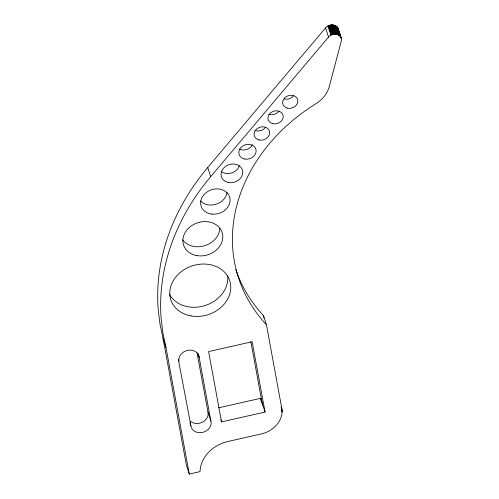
<?xml version="1.0" encoding="UTF-8"?>
<svg xmlns="http://www.w3.org/2000/svg" width="499" height="499" viewBox="0 0 499 499"><rect width="100%" height="100%" fill="white"/><g stroke="black" fill="none" stroke-linecap="round" stroke-linejoin="round"><path stroke-width="0.75" d="M341.316 38.398L341.285 41.055L329.29 86.527C327.656 92.708 323.626 98.066 318.574 101.896A30.314 25.131 -17.9 0 1 315.855 103.767A178.099 147.654 -17.9 0 0 266.454 324.762L282.01 409.667C282.958 421.667 272.367 431.641 261.251 433.949L228.143 441.44C213.946 444.478 200.473 456.404 200.03 471.617L189.289 474.05L186.333 464.9L163.03 338.353L159.998 324.157L158.208 309.692A238.971 198.115 -17.9 0 1 207.752 167.502L325.566 27.9C328.635 23.921 336.413 23.727 338.272 28.93L341.316 38.398L337.879 28.019M189.289 474.05L165.986 347.504L162.955 333.307L161.165 318.842A238.971 198.115 -17.9 0 1 210.709 176.652L328.523 37.051C331.592 33.071 339.37 32.878 341.229 38.08M218.612 407.826L260.653 398.308L265.081 412.037L221.55 421.892L220.864 419.778M337.711 27.732L340.667 36.889M337.517 27.457L340.474 36.608M337.312 27.196L340.268 36.346M337.087 26.94L340.044 36.09M336.844 26.703L339.8 35.853M336.588 26.472L339.545 35.622M336.314 26.26L339.27 35.41M336.027 26.06L338.983 35.211M335.721 25.873L338.678 35.03M335.409 25.705L338.366 34.861M335.079 25.555L338.035 34.705M334.742 25.418L337.698 34.568M334.392 25.299L337.349 34.45M334.037 25.193L336.993 34.35M333.669 25.112L336.625 34.263M333.295 25.044L336.251 34.194M332.914 24.994L335.871 34.144M332.534 24.962L335.49 34.113M332.147 24.95L335.103 34.1M331.754 24.956L334.71 34.107M331.361 24.981L334.318 34.132M330.974 25.019L333.925 34.175M330.581 25.081L333.538 34.231M330.195 25.156L333.145 34.312M329.808 25.249L332.764 34.406M329.427 25.368L332.378 34.518M329.047 25.493L332.003 34.649M328.679 25.642L331.635 34.793M328.317 25.805L331.274 34.955M327.962 25.979L330.918 35.136M325.566 27.9L328.523 37.051M235.796 269.416A178.099 147.654 -17.9 0 0 263.497 315.611L266.454 324.762M207.752 167.502L210.709 176.652M281.099 406.847L282.01 409.667M281.611 409.074L282.066 410.484M281.623 409.897L282.078 411.307M281.604 410.727L282.06 412.13M197.797 353.28L199.163 357.502L210.927 421.162A10.323 8.558 -17.9 0 1 202.55 432.402A10.323 8.558 -17.9 0 1 190.874 425.703L189.963 422.89M197.043 352.899L207.971 412.012L210.927 421.162M178.299 359.137L190.874 425.703M163.03 338.353L165.986 347.504M338.272 28.93L338.359 29.248M178.985 361.251L178.96 361.114A10.317 8.552 -17.9 0 1 187.368 350.429A10.317 8.552 -17.9 0 1 199.02 356.436M263.497 315.611L263.921 317.9M265.081 412.037L252.138 341.734L208.601 351.589L221.55 421.892M250.872 341.753L262.549 405.169M260.653 398.308L261.351 402.113M199.026 356.436L199.163 357.502M227.687 275.866A30.963 25.667 -17.9 0 1 204.79 305.644A30.963 25.667 -17.9 0 1 169.28 293.986M207.971 412.012A10.323 8.558 -17.9 0 1 202.625 422.135A10.323 8.558 -17.9 0 1 190.387 421.25M219.834 228.317A20.278 16.816 -17.9 0 1 204.765 245.683A20.278 16.816 -17.9 0 1 182.634 239.857M227.045 192.52A14.958 12.4 -17.9 0 1 216.173 204.222A14.958 12.4 -17.9 0 1 200.548 200.985M239.37 165.793A11.022 9.138 -17.9 0 1 221.768 171.843M252.425 144.835A8.789 7.285 -17.9 0 1 239.595 149.157M265.356 127.519A7.928 6.574 -17.9 0 1 254.908 130.426M278.922 111.271A7.747 6.425 -17.9 0 1 268.718 114.159M293.593 95.752A7.747 6.425 -17.9 0 1 284.237 98.933M191.042 315.942A30.963 25.667 -17.9 0 0 230.058 281.841A30.963 25.667 -17.9 0 0 179.709 272.934A30.963 25.667 -17.9 0 0 191.042 315.942M196.781 255.588A20.278 16.816 -17.9 0 0 222.342 233.251A20.278 16.816 -17.9 0 0 189.358 227.419A20.278 16.816 -17.9 0 0 196.781 255.588M211.501 214.065A14.958 12.4 -17.9 0 0 229.621 197.005A14.958 12.4 -17.9 0 0 204.995 193.593A14.958 12.4 -17.9 0 0 211.501 214.065M228.661 182.515A11.022 9.138 -17.9 0 0 242.489 170.321A11.022 9.138 -17.9 0 0 224.531 167.227A11.022 9.138 -17.9 0 0 228.661 182.515M244.816 159.044A8.789 7.285 -17.9 0 0 255.925 149.388A8.789 7.285 -17.9 0 0 241.641 146.825A8.789 7.285 -17.9 0 0 244.816 159.044M259.037 139.963A7.928 6.574 -17.9 0 0 269.61 131.761A7.928 6.574 -17.9 0 0 257.022 128.73A7.928 6.574 -17.9 0 0 259.037 139.963M272.822 123.683A7.747 6.425 -17.9 0 0 283.12 115.625A7.747 6.425 -17.9 0 0 270.789 112.712A7.747 6.425 -17.9 0 0 272.822 123.683M287.493 108.158A7.747 6.425 -17.9 0 0 297.784 100.106A7.747 6.425 -17.9 0 0 285.453 97.193A7.747 6.425 -17.9 0 0 287.493 108.158"/></g></svg>
